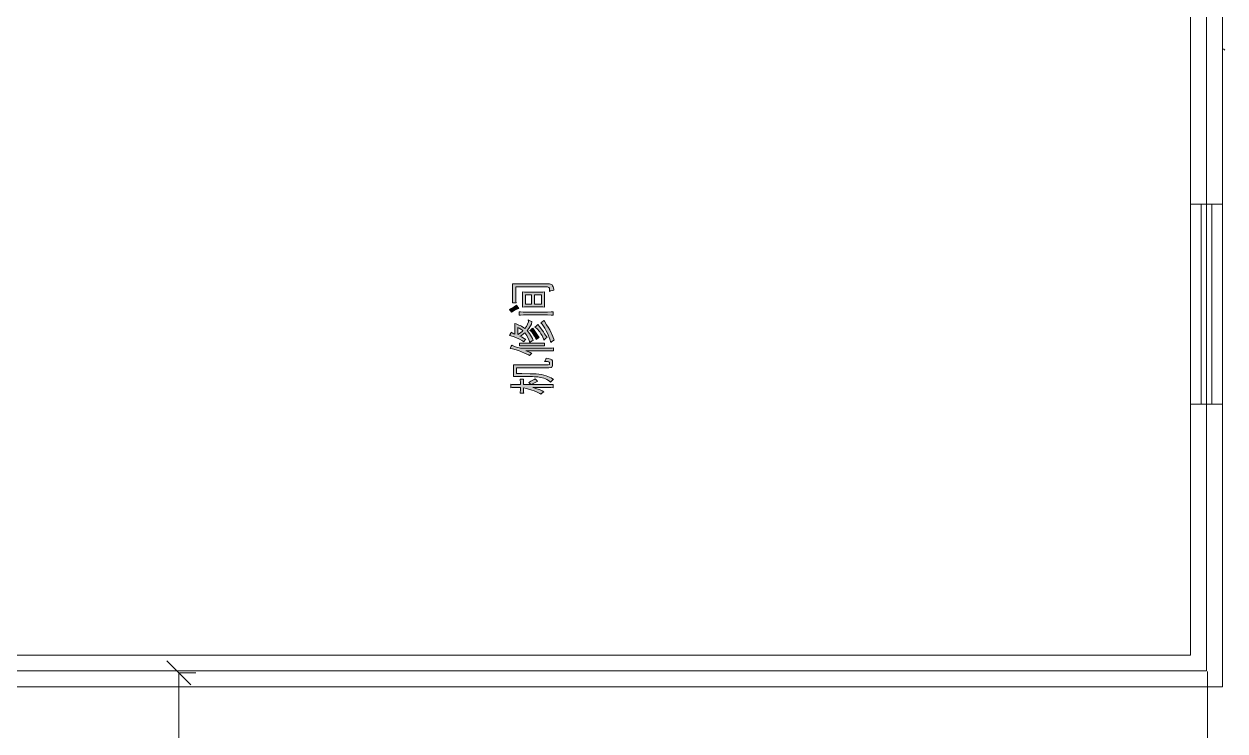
# Model space of a CAD drawing. Header units: millimetres. Extents: x 803 to 707111, y 130 to 2706464.
# Drawn here: x 659048 to 668042, y 2685161 to 2690459 of the extents above; entities that cross this region are included whole.
import ezdxf

# ---------------------------------------------------------------- set-up
doc = ezdxf.new("R2010")
doc.units = ezdxf.units.MM

msp = doc.modelspace()

# ---------------------------------------------------------------- hatches: boundary and pattern name
h = msp.add_hatch(color=0)
h.dxf.hatch_style = 2
h.paths.add_polyline_path([(662707.1, 2688512.4), (662720.8, 2688511.9), (662747.4, 2688511.1), (662760.7, 2688511.1), (662967.3, 2688511.1), (662983.1, 2688511.9), (663002.9, 2688504.6), (663006.3, 2688497.3), (663009.8, 2688489.6), (663014.9, 2688472.9), (663016.2, 2688463.8), (663007.6, 2688463.4), (662990.9, 2688459.1), (662982.7, 2688455.3), (662983.1, 2688465.6), (662981.9, 2688479.3), (662979.7, 2688482.7), (662977.6, 2688485.7), (662968.5, 2688488.7), (662961.2, 2688488.7), (662731.1, 2688488.7), (662731.1, 2688421.3), (662731.1, 2688408), (662732, 2688382.7), (662732.4, 2688370.7), (662705.8, 2688370.7), (662706.6, 2688382.7), (662707.1, 2688408), (662707.1, 2688421.3)])
h = msp.add_hatch(color=0)
h.paths.add_polyline_path([(662781.8, 2688451.8), (662795.1, 2688451), (662818.3, 2688450.5), (662828.1, 2688450.5), (662902.4, 2688450.5), (662911.4, 2688450.5), (662933.3, 2688451), (662945.8, 2688451.8), (662945.8, 2688338), (662933.3, 2688338.9), (662911, 2688339.3), (662901.1, 2688339.3), (662828.1, 2688339.3), (662818.3, 2688339.3), (662795.1, 2688338.9), (662781.8, 2688338)])
h.paths.add_polyline_path([(662923.5, 2688429.1), (662871.5, 2688429.1), (662871.5, 2688360.8), (662923.5, 2688360.8)])
h.paths.add_polyline_path([(662849.2, 2688429.1), (662804.1, 2688429.1), (662804.1, 2688360.8), (662849.2, 2688360.8)])
h = msp.add_hatch(color=0)
h.dxf.hatch_style = 2
h.paths.add_polyline_path([(662683.5, 2688320.4), (662692, 2688325.2), (662718.7, 2688341), (662736.7, 2688351.8), (662740.1, 2688345.3), (662747.9, 2688333.8), (662752.2, 2688328.2), (662738, 2688322.6), (662711.4, 2688308.4), (662698.9, 2688299.8), (662693.3, 2688306.3), (662685.6, 2688316.1)])
h = msp.add_hatch(color=0)
h.dxf.hatch_style = 2
h.paths.add_polyline_path([(663010.6, 2688276.6), (662996.5, 2688277.5), (662967.3, 2688278.8), (662951.8, 2688278.8), (662804.1, 2688278.8), (662789.5, 2688278.8), (662765, 2688277.5), (662755.2, 2688276.6), (662755.2, 2688302.4), (662765.5, 2688301.5), (662786.1, 2688301.1), (662795.9, 2688301.1), (662953.1, 2688301.1), (662967.3, 2688301.1), (662996, 2688301.5), (663010.6, 2688302.4)])
h = msp.add_hatch(color=0)
h.paths.add_polyline_path([(662695.9, 2688150.4), (662702.3, 2688145.7), (662716.5, 2688138.4), (662724.2, 2688135.8), (662724.2, 2688215.7), (662734.1, 2688211.8), (662753.4, 2688203.2), (662762.9, 2688198.9), (662772.3, 2688194.6), (662789.9, 2688183.1), (662798.5, 2688176.6), (662811.8, 2688193.4), (662824.7, 2688226.4), (662823.9, 2688242.7), (662828.6, 2688238.4), (662842.7, 2688232), (662851.8, 2688230.3), (662847.9, 2688210.5), (662829.4, 2688176.6), (662815.3, 2688162), (662832.4, 2688140.5), (662854.8, 2688103.6), (662860.3, 2688087.7), (662853.9, 2688085.6), (662841.5, 2688077), (662835, 2688071), (662831.6, 2688088.2), (662813.1, 2688125.9), (662798.5, 2688146.1), (662791.7, 2688138.8), (662773.2, 2688125.5), (662762, 2688119.1), (662772.8, 2688113.9), (662794.2, 2688102.3), (662805.4, 2688095.5), (662801.5, 2688091.6), (662794.2, 2688082.6), (662791.7, 2688077.4), (662780.5, 2688086), (662752.2, 2688101), (662735.4, 2688107.9), (662718.7, 2688114.8), (662692.5, 2688122.5), (662683.5, 2688123.8), (662686.9, 2688129.4), (662693.3, 2688142.7)])
h.paths.add_polyline_path([(662784.4, 2688162), (662775.3, 2688168), (662755.6, 2688179.2), (662745.3, 2688184.3), (662745.3, 2688131.5), (662759, 2688140.1), (662778.8, 2688155.1)])
h = msp.add_hatch(color=0)
h.dxf.hatch_style = 2
h.paths.add_polyline_path([(662895.6, 2688208), (662907.6, 2688193.4), (662928.6, 2688165), (662937.6, 2688151.7), (662946.6, 2688138.4), (662960.8, 2688117.4), (662965.5, 2688110.1), (662956.5, 2688104.5), (662944.5, 2688095), (662941.9, 2688091.2), (662938.9, 2688100.6), (662927.3, 2688124.2), (662918.7, 2688138.4), (662909.7, 2688152.1), (662887.8, 2688177), (662874.5, 2688187.8), (662882.2, 2688194.6), (662892.5, 2688204.5)])
h = msp.add_hatch(color=0)
h.dxf.hatch_style = 2
h.paths.add_polyline_path([(662941.9, 2688238.4), (662945.4, 2688231.6), (662961.2, 2688205.8), (662974.1, 2688186.5), (662986.6, 2688167.6), (663009.3, 2688118.6), (663019.2, 2688089), (663011.9, 2688087.3), (662999.5, 2688079.1), (662993.9, 2688073.1), (662986.1, 2688098.5), (662968.5, 2688142.7), (662958.7, 2688161.2), (662948.8, 2688180), (662928.6, 2688209.2), (662917.9, 2688219.1), (662926.5, 2688224.7), (662938.1, 2688234.1)])
h = msp.add_hatch(color=0)
h.dxf.hatch_style = 2
h.paths.add_polyline_path([(662857.3, 2688180.9), (662863.8, 2688171.5), (662888.3, 2688135.8), (662906.7, 2688110.1), (662901.1, 2688107.5), (662890, 2688099.3), (662884.4, 2688094.6), (662871.5, 2688121.2), (662847.9, 2688155.6), (662836.3, 2688162.9), (662843.6, 2688168), (662853.9, 2688177)])
h = msp.add_hatch(color=0)
h.dxf.hatch_style = 2
h.paths.add_polyline_path([(662700.2, 2688053.8), (662703.6, 2688050), (662736.7, 2688038.4), (662766.3, 2688030.6), (662947.5, 2688030.6), (662969.8, 2688030.6), (663002, 2688031.1), (663011.9, 2688031.5), (663011.9, 2688010), (662997.7, 2688010.9), (662967.7, 2688011.3), (662951.8, 2688011.3), (662805.4, 2688011.3), (662814.8, 2688008.7), (662838, 2687998.4), (662851.8, 2687991.1), (662848.3, 2687989), (662838.5, 2687980.4), (662832.4, 2687974.4), (662826, 2687979.1), (662796.4, 2687993.7), (662773.2, 2688002.7), (662750, 2688012.2), (662707.1, 2688024.6), (662687.8, 2688028.1), (662690.3, 2688031.9), (662696.8, 2688045.2)])
h = msp.add_hatch(color=0)
h.dxf.hatch_style = 2
h.paths.add_polyline_path([(662759, 2688068.4), (662766.8, 2688068), (662784.4, 2688067.6), (662794.2, 2688067.6), (662913.6, 2688067.6), (662923, 2688067.6), (662938.9, 2688068), (662945.8, 2688068.4), (662945.8, 2688047.4), (662938.1, 2688047.8), (662922.2, 2688048.2), (662913.6, 2688048.2), (662794.2, 2688048.2), (662785.2, 2688048.2), (662767.6, 2688047.8), (662759, 2688047.4)])
h = msp.add_hatch(color=0)
h.dxf.hatch_style = 2
h.paths.add_polyline_path([(662713.1, 2687905.7), (662732.4, 2687905.3), (662766.3, 2687904.4), (662780.5, 2687904.4), (662963, 2687904.4), (662972, 2687904.4), (662981.9, 2687907.8), (662982.7, 2687911.3), (662983.1, 2687914.7), (662983.6, 2687920.3), (662983.1, 2687922.4), (662982.7, 2687925), (662978, 2687928), (662973.3, 2687928.9), (662969, 2687929.7), (662955.2, 2687930.6), (662945.8, 2687930.6), (662949.7, 2687935.3), (662955.2, 2687947.3), (662957.4, 2687954.2), (662972, 2687951.6), (662991.7, 2687947.3), (662996.5, 2687945.2), (663001.6, 2687942.6), (663006.3, 2687935.3), (663006.3, 2687930.6), (663006.3, 2687907), (663006.3, 2687900.1), (663002.5, 2687890.2), (662998.6, 2687887.2), (662994.7, 2687884.2), (662978.8, 2687881.7), (662967.3, 2687882.1), (662736.7, 2687882.1), (662736.7, 2687839.6), (662776.6, 2687839.6), (662838.9, 2687838.7), (662861.2, 2687837.9), (662883.1, 2687837), (662923, 2687831.8), (662941.1, 2687827.6), (662959.1, 2687823.3), (662995.2, 2687806.9), (663013.2, 2687794.5), (663009.3, 2687791.9), (662997.7, 2687781.6), (662990.9, 2687774.3), (662983.1, 2687782), (662964.2, 2687794.9), (662953.1, 2687799.6), (662941.9, 2687804.4), (662918.7, 2687810.8), (662906.7, 2687812.5), (662894.7, 2687814.2), (662869.4, 2687816.4), (662856.1, 2687816.8), (662842.7, 2687817.7), (662809.3, 2687818.1), (662788.6, 2687818.1), (662767.6, 2687818.1), (662729.8, 2687817.7), (662713.1, 2687816.8)])
h = msp.add_hatch(color=0)
h.dxf.hatch_style = 2
h.paths.add_polyline_path([(662828.1, 2687773), (662843.6, 2687782), (662867.2, 2687795.8), (662875.8, 2687800.1), (662880.1, 2687796.2), (662889.1, 2687786.8), (662893.8, 2687781.2), (662884.8, 2687777.7), (662860.3, 2687765.7), (662844.9, 2687757.6), (662947.5, 2687757.6), (662961.2, 2687757.6), (662993, 2687758), (663010.6, 2687758.4), (663010.6, 2687734), (662993, 2687734.4), (662961.2, 2687734.8), (662947.5, 2687734.8), (662857.3, 2687734.8), (662868.1, 2687732.2), (662888.3, 2687725.8), (662897.7, 2687722.8), (662907.1, 2687719.4), (662928.6, 2687709.9), (662940.2, 2687703.5), (662933.3, 2687698.3), (662922.2, 2687689.3), (662917.9, 2687685.4), (662911.4, 2687690.2), (662887, 2687701.8), (662868.9, 2687709.1), (662850.5, 2687716.4), (662809.7, 2687727.5), (662787.4, 2687731.8), (662787.4, 2687724.9), (662787.4, 2687717.2), (662788.6, 2687701.3), (662789.9, 2687693.6), (662763.3, 2687693.6), (662764.2, 2687701.3), (662765, 2687716.4), (662765, 2687723.7), (662765, 2687734.8), (662736.7, 2687734.8), (662725.5, 2687734.8), (662704.5, 2687734.4), (662694.6, 2687734), (662694.6, 2687759.7), (662701.5, 2687758.4), (662722.5, 2687757.6), (662736.7, 2687757.6), (662765, 2687757.6), (662765, 2687770), (662765, 2687776), (662764.2, 2687790.2), (662763.3, 2687797.9), (662788.6, 2687797.9), (662788.2, 2687785.5), (662787.4, 2687765.3), (662787.4, 2687757.6), (662843.6, 2687757.6), (662840.2, 2687761), (662832.4, 2687768.7)])

# ---------------------------------------------------------------- linework, layer by layer
at = {"color": 0, "lineweight": 0}
for points in [[(667904.3, 2685610.8), (667904.3, 2700609.6)], [(667784.5, 2692610.4), (667784.5, 2685730.6)], [(668024.5, 2692610.4), (668024.5, 2685491.1)], [(667904.3, 2690447.4), (667904.3, 2690449.6)], [(667904.3, 2690227.6), (667904.3, 2690427.2)], [(668042.1, 2690263.2), (668032.2, 2690273.1)], [(667904.3, 2690205.3), (667904.3, 2690207.4)], [(667904.3, 2689985.4), (667904.3, 2690185.5)], [(667904.3, 2689963.5), (667904.3, 2689965.3)], [(667904.3, 2689743.3), (667904.3, 2689943.4)], [(667904.3, 2689721.4), (667904.3, 2689723.5)], [(667904.3, 2689501.6), (667904.3, 2689701.6)], [(667904.3, 2689479.7), (667904.3, 2689481.4)], [(667904.3, 2689259.4), (667904.3, 2689459.5)], [(667904.3, 2689237.5), (667904.3, 2689239.7)], [(667904.3, 2689017.7), (667904.3, 2689217.3)], [(667784.5, 2687960.6), (667784.5, 2689160.7)], [(667784.5, 2689110.4), (668024.5, 2689110.4)], [(667784.5, 2687610.7), (667784.5, 2689110.4)], [(667784.5, 2689010.4), (667784.5, 2689110.4)], [(667864.4, 2689110.4), (667864.4, 2687610.7)], [(667944.2, 2689110.4), (667944.2, 2687610.7)], [(668024.5, 2687960.6), (668024.5, 2689160.7)], [(668024.5, 2687610.7), (668024.5, 2689110.4)], [(668024.5, 2689010.4), (668024.5, 2689110.4)], [(667904.3, 2688995.4), (667904.3, 2688997.5)], [(667904.3, 2688775.5), (667904.3, 2688975.6)], [(667904.3, 2688753.6), (667904.3, 2688755.4)], [(667904.3, 2688533.4), (667904.3, 2688733.5)], [(667904.3, 2688511.5), (667904.3, 2688513.6)], [(667904.3, 2688291.7), (667904.3, 2688491.7)], [(667904.3, 2688269.8), (667904.3, 2688271.5)], [(667904.3, 2688049.5), (667904.3, 2688249.6)], [(667904.3, 2688027.6), (667904.3, 2688029.8)], [(667904.3, 2687807.8), (667904.3, 2688007.4)], [(667904.3, 2687785.5), (667904.3, 2687787.6)], [(667904.3, 2687565.7), (667904.3, 2687765.7)], [(667784.5, 2687610.7), (668024.5, 2687610.7)], [(667904.3, 2687543.8), (667904.3, 2687545.5)], [(667904.3, 2687323.5), (667904.3, 2687523.6)], [(667904.3, 2687301.6), (667904.3, 2687303.8)], [(667904.3, 2687081.8), (667904.3, 2687281.9)], [(667904.3, 2687059.9), (667904.3, 2687061.6)], [(667904.3, 2686839.6), (667904.3, 2687039.7)], [(667904.3, 2686817.7), (667904.3, 2686819.9)], [(667904.3, 2686597.9), (667904.3, 2686797.6)], [(667904.3, 2686575.6), (667904.3, 2686577.7)], [(667904.3, 2686355.8), (667904.3, 2686555.8)], [(667904.3, 2686333.9), (667904.3, 2686335.6)], [(667904.3, 2686113.6), (667904.3, 2686313.7)], [(667904.3, 2686091.7), (667904.3, 2686093.9)], [(667904.3, 2685871.9), (667904.3, 2686072)], [(667904.3, 2685850), (667904.3, 2685851.7)], [(667904.3, 2685610.8), (667904.3, 2685829.8)], [(658025.1, 2685730.6), (667784.5, 2685730.6)], [(660297.6, 2685506.9), (660117.7, 2685686.8)], [(667904.3, 2685610.8), (657905.3, 2685610.8)], [(659054.2, 2685610.8), (659254.3, 2685610.8)], [(659274, 2685610.8), (659276.2, 2685610.8)], [(659295.9, 2685610.8), (659496, 2685610.8)], [(659516.2, 2685610.8), (659517.9, 2685610.8)], [(659538.1, 2685610.8), (659738.2, 2685610.8)], [(659757.9, 2685610.8), (659760.1, 2685610.8)], [(659780.2, 2685610.8), (659979.9, 2685610.8)], [(660000.1, 2685610.8), (660002.2, 2685610.8)], [(660022, 2685610.8), (660222, 2685610.8)], [(660334.9, 2685596.7), (660205.3, 2685596.7)], [(660207.9, 2681597.8), (660207.9, 2685596.7)], [(660242.2, 2685610.8), (660243.9, 2685610.8)], [(660264.1, 2685610.8), (660464.2, 2685610.8)], [(660483.9, 2685610.8), (660486.1, 2685610.8)], [(660505.8, 2685610.8), (660705.9, 2685610.8)], [(660726.1, 2685610.8), (660727.8, 2685610.8)], [(660748, 2685610.8), (660948, 2685610.8)], [(660967.8, 2685610.8), (660969.9, 2685610.8)], [(660990.1, 2685610.8), (661189.8, 2685610.8)], [(661209.9, 2685610.8), (661212.1, 2685610.8)], [(661231.8, 2685610.8), (661431.9, 2685610.8)], [(661452.1, 2685610.8), (661453.8, 2685610.8)], [(661474, 2685610.8), (661674.1, 2685610.8)], [(661693.8, 2685610.8), (661696, 2685610.8)], [(661715.7, 2685610.8), (661915.8, 2685610.8)], [(661936, 2685610.8), (661937.7, 2685610.8)], [(661957.9, 2685610.8), (662157.9, 2685610.8)], [(662177.7, 2685610.8), (662179.8, 2685610.8)], [(662200, 2685610.8), (662399.7, 2685610.8)], [(662419.8, 2685610.8), (662422, 2685610.8)], [(662441.7, 2685610.8), (662641.8, 2685610.8)], [(662662, 2685610.8), (662663.7, 2685610.8)], [(662683.9, 2685610.8), (662884, 2685610.8)], [(662903.7, 2685610.8), (662905.9, 2685610.8)], [(662925.6, 2685610.8), (663125.7, 2685610.8)], [(663145.9, 2685610.8), (663147.6, 2685610.8)], [(663167.8, 2685610.8), (663367.8, 2685610.8)], [(663387.6, 2685610.8), (663389.7, 2685610.8)], [(663409.9, 2685610.8), (663609.6, 2685610.8)], [(663629.7, 2685610.8), (663631.9, 2685610.8)], [(663651.6, 2685610.8), (663851.7, 2685610.8)], [(663871.9, 2685610.8), (663873.6, 2685610.8)], [(663893.8, 2685610.8), (664093.9, 2685610.8)], [(664113.6, 2685610.8), (664115.8, 2685610.8)], [(664135.5, 2685610.8), (664335.6, 2685610.8)], [(664355.8, 2685610.8), (664357.5, 2685610.8)], [(664377.7, 2685610.8), (664577.7, 2685610.8)], [(664597.5, 2685610.8), (664599.6, 2685610.8)], [(664619.8, 2685610.8), (664819.4, 2685610.8)], [(664839.6, 2685610.8), (664841.8, 2685610.8)], [(664861.5, 2685610.8), (665061.6, 2685610.8)], [(665081.8, 2685610.8), (665083.5, 2685610.8)], [(665103.7, 2685610.8), (665303.7, 2685610.8)], [(665323.5, 2685610.8), (665325.6, 2685610.8)], [(665345.4, 2685610.8), (665545.5, 2685610.8)], [(665565.6, 2685610.8), (665567.4, 2685610.8)], [(665587.5, 2685610.8), (665787.6, 2685610.8)], [(665807.4, 2685610.8), (665809.5, 2685610.8)], [(665829.7, 2685610.8), (666029.3, 2685610.8)], [(666049.5, 2685610.8), (666051.7, 2685610.8)], [(666071.4, 2685610.8), (666271.5, 2685610.8)], [(666291.7, 2685610.8), (666293.4, 2685610.8)], [(666313.6, 2685610.8), (666513.6, 2685610.8)], [(666533.4, 2685610.8), (666535.5, 2685610.8)], [(666555.3, 2685610.8), (666755.4, 2685610.8)], [(666775.5, 2685610.8), (666777.3, 2685610.8)], [(666797.4, 2685610.8), (666997.5, 2685610.8)], [(667017.3, 2685610.8), (667019.4, 2685610.8)], [(667039.6, 2685610.8), (667239.2, 2685610.8)], [(667259.4, 2685610.8), (667261.6, 2685610.8)], [(667281.3, 2685610.8), (667481.4, 2685610.8)], [(667501.6, 2685610.8), (667503.3, 2685610.8)], [(667523.5, 2685610.8), (667723.5, 2685610.8)], [(667743.3, 2685610.8), (667745.4, 2685610.8)], [(667765.2, 2685610.8), (667904.3, 2685610.8)], [(667912.4, 2685606.6), (667912.4, 2683282.1)], [(657785.1, 2685491.1), (668024.5, 2685491.1)]]:
    msp.add_lwpolyline(points, dxfattribs=at)
for points in [[(662707.1, 2688512.4), (662720.8, 2688511.9), (662747.4, 2688511.1), (662760.7, 2688511.1), (662967.3, 2688511.1), (662983.1, 2688511.9), (663002.9, 2688504.6), (663006.3, 2688497.3), (663009.8, 2688489.6), (663014.9, 2688472.9), (663016.2, 2688463.8), (663007.6, 2688463.4), (662990.9, 2688459.1), (662982.7, 2688455.3), (662983.1, 2688465.6), (662981.9, 2688479.3), (662979.7, 2688482.7), (662977.6, 2688485.7), (662968.5, 2688488.7), (662961.2, 2688488.7), (662731.1, 2688488.7), (662731.1, 2688421.3), (662731.1, 2688408), (662732, 2688382.7), (662732.4, 2688370.7), (662705.8, 2688370.7), (662706.6, 2688382.7), (662707.1, 2688408), (662707.1, 2688421.3)], [(662781.8, 2688451.8), (662795.1, 2688451), (662818.3, 2688450.5), (662828.1, 2688450.5), (662902.4, 2688450.5), (662911.4, 2688450.5), (662933.3, 2688451), (662945.8, 2688451.8), (662945.8, 2688338), (662933.3, 2688338.9), (662911, 2688339.3), (662901.1, 2688339.3), (662828.1, 2688339.3), (662818.3, 2688339.3), (662795.1, 2688338.9), (662781.8, 2688338)], [(662849.2, 2688429.1), (662804.1, 2688429.1), (662804.1, 2688360.8), (662849.2, 2688360.8)], [(662923.5, 2688429.1), (662871.5, 2688429.1), (662871.5, 2688360.8), (662923.5, 2688360.8)], [(662683.5, 2688320.4), (662692, 2688325.2), (662718.7, 2688341), (662736.7, 2688351.8), (662740.1, 2688345.3), (662747.9, 2688333.8), (662752.2, 2688328.2), (662738, 2688322.6), (662711.4, 2688308.4), (662698.9, 2688299.8), (662693.3, 2688306.3), (662685.6, 2688316.1)], [(663010.6, 2688276.6), (662996.5, 2688277.5), (662967.3, 2688278.8), (662951.8, 2688278.8), (662804.1, 2688278.8), (662789.5, 2688278.8), (662765, 2688277.5), (662755.2, 2688276.6), (662755.2, 2688302.4), (662765.5, 2688301.5), (662786.1, 2688301.1), (662795.9, 2688301.1), (662953.1, 2688301.1), (662967.3, 2688301.1), (662996, 2688301.5), (663010.6, 2688302.4)], [(662695.9, 2688150.4), (662702.3, 2688145.7), (662716.5, 2688138.4), (662724.2, 2688135.8), (662724.2, 2688215.7), (662734.1, 2688211.8), (662753.4, 2688203.2), (662762.9, 2688198.9), (662772.3, 2688194.6), (662789.9, 2688183.1), (662798.5, 2688176.6), (662811.8, 2688193.4), (662824.7, 2688226.4), (662823.9, 2688242.7), (662828.6, 2688238.4), (662842.7, 2688232), (662851.8, 2688230.3), (662847.9, 2688210.5), (662829.4, 2688176.6), (662815.3, 2688162), (662832.4, 2688140.5), (662854.8, 2688103.6), (662860.3, 2688087.7), (662853.9, 2688085.6), (662841.5, 2688077), (662835, 2688071), (662831.6, 2688088.2), (662813.1, 2688125.9), (662798.5, 2688146.1), (662791.7, 2688138.8), (662773.2, 2688125.5), (662762, 2688119.1), (662772.8, 2688113.9), (662794.2, 2688102.3), (662805.4, 2688095.5), (662801.5, 2688091.6), (662794.2, 2688082.6), (662791.7, 2688077.4), (662780.5, 2688086), (662752.2, 2688101), (662735.4, 2688107.9), (662718.7, 2688114.8), (662692.5, 2688122.5), (662683.5, 2688123.8), (662686.9, 2688129.4), (662693.3, 2688142.7)], [(662895.6, 2688208), (662907.6, 2688193.4), (662928.6, 2688165), (662937.6, 2688151.7), (662946.6, 2688138.4), (662960.8, 2688117.4), (662965.5, 2688110.1), (662956.5, 2688104.5), (662944.5, 2688095), (662941.9, 2688091.2), (662938.9, 2688100.6), (662927.3, 2688124.2), (662918.7, 2688138.4), (662909.7, 2688152.1), (662887.8, 2688177), (662874.5, 2688187.8), (662882.2, 2688194.6), (662892.5, 2688204.5)], [(662941.9, 2688238.4), (662945.4, 2688231.6), (662961.2, 2688205.8), (662974.1, 2688186.5), (662986.6, 2688167.6), (663009.3, 2688118.6), (663019.2, 2688089), (663011.9, 2688087.3), (662999.5, 2688079.1), (662993.9, 2688073.1), (662986.1, 2688098.5), (662968.5, 2688142.7), (662958.7, 2688161.2), (662948.8, 2688180), (662928.6, 2688209.2), (662917.9, 2688219.1), (662926.5, 2688224.7), (662938.1, 2688234.1)], [(662784.4, 2688162), (662775.3, 2688168), (662755.6, 2688179.2), (662745.3, 2688184.3), (662745.3, 2688131.5), (662759, 2688140.1), (662778.8, 2688155.1)], [(662857.3, 2688180.9), (662863.8, 2688171.5), (662888.3, 2688135.8), (662906.7, 2688110.1), (662901.1, 2688107.5), (662890, 2688099.3), (662884.4, 2688094.6), (662871.5, 2688121.2), (662847.9, 2688155.6), (662836.3, 2688162.9), (662843.6, 2688168), (662853.9, 2688177)], [(662700.2, 2688053.8), (662703.6, 2688050), (662736.7, 2688038.4), (662766.3, 2688030.6), (662947.5, 2688030.6), (662969.8, 2688030.6), (663002, 2688031.1), (663011.9, 2688031.5), (663011.9, 2688010), (662997.7, 2688010.9), (662967.7, 2688011.3), (662951.8, 2688011.3), (662805.4, 2688011.3), (662814.8, 2688008.7), (662838, 2687998.4), (662851.8, 2687991.1), (662848.3, 2687989), (662838.5, 2687980.4), (662832.4, 2687974.4), (662826, 2687979.1), (662796.4, 2687993.7), (662773.2, 2688002.7), (662750, 2688012.2), (662707.1, 2688024.6), (662687.8, 2688028.1), (662690.3, 2688031.9), (662696.8, 2688045.2)], [(662759, 2688068.4), (662766.8, 2688068), (662784.4, 2688067.6), (662794.2, 2688067.6), (662913.6, 2688067.6), (662923, 2688067.6), (662938.9, 2688068), (662945.8, 2688068.4), (662945.8, 2688047.4), (662938.1, 2688047.8), (662922.2, 2688048.2), (662913.6, 2688048.2), (662794.2, 2688048.2), (662785.2, 2688048.2), (662767.6, 2688047.8), (662759, 2688047.4)], [(662713.1, 2687905.7), (662732.4, 2687905.3), (662766.3, 2687904.4), (662780.5, 2687904.4), (662963, 2687904.4), (662972, 2687904.4), (662981.9, 2687907.8), (662982.7, 2687911.3), (662983.1, 2687914.7), (662983.6, 2687920.3), (662983.1, 2687922.4), (662982.7, 2687925), (662978, 2687928), (662973.3, 2687928.9), (662969, 2687929.7), (662955.2, 2687930.6), (662945.8, 2687930.6), (662949.7, 2687935.3), (662955.2, 2687947.3), (662957.4, 2687954.2), (662972, 2687951.6), (662991.7, 2687947.3), (662996.5, 2687945.2), (663001.6, 2687942.6), (663006.3, 2687935.3), (663006.3, 2687930.6), (663006.3, 2687907), (663006.3, 2687900.1), (663002.5, 2687890.2), (662998.6, 2687887.2), (662994.7, 2687884.2), (662978.8, 2687881.7), (662967.3, 2687882.1), (662736.7, 2687882.1), (662736.7, 2687839.6), (662776.6, 2687839.6), (662838.9, 2687838.7), (662861.2, 2687837.9), (662883.1, 2687837), (662923, 2687831.8), (662941.1, 2687827.6), (662959.1, 2687823.3), (662995.2, 2687806.9), (663013.2, 2687794.5), (663009.3, 2687791.9), (662997.7, 2687781.6), (662990.9, 2687774.3), (662983.1, 2687782), (662964.2, 2687794.9), (662953.1, 2687799.6), (662941.9, 2687804.4), (662918.7, 2687810.8), (662906.7, 2687812.5), (662894.7, 2687814.2), (662869.4, 2687816.4), (662856.1, 2687816.8), (662842.7, 2687817.7), (662809.3, 2687818.1), (662788.6, 2687818.1), (662767.6, 2687818.1), (662729.8, 2687817.7), (662713.1, 2687816.8)], [(662828.1, 2687773), (662843.6, 2687782), (662867.2, 2687795.8), (662875.8, 2687800.1), (662880.1, 2687796.2), (662889.1, 2687786.8), (662893.8, 2687781.2), (662884.8, 2687777.7), (662860.3, 2687765.7), (662844.9, 2687757.6), (662947.5, 2687757.6), (662961.2, 2687757.6), (662993, 2687758), (663010.6, 2687758.4), (663010.6, 2687734), (662993, 2687734.4), (662961.2, 2687734.8), (662947.5, 2687734.8), (662857.3, 2687734.8), (662868.1, 2687732.2), (662888.3, 2687725.8), (662897.7, 2687722.8), (662907.1, 2687719.4), (662928.6, 2687709.9), (662940.2, 2687703.5), (662933.3, 2687698.3), (662922.2, 2687689.3), (662917.9, 2687685.4), (662911.4, 2687690.2), (662887, 2687701.8), (662868.9, 2687709.1), (662850.5, 2687716.4), (662809.7, 2687727.5), (662787.4, 2687731.8), (662787.4, 2687724.9), (662787.4, 2687717.2), (662788.6, 2687701.3), (662789.9, 2687693.6), (662763.3, 2687693.6), (662764.2, 2687701.3), (662765, 2687716.4), (662765, 2687723.7), (662765, 2687734.8), (662736.7, 2687734.8), (662725.5, 2687734.8), (662704.5, 2687734.4), (662694.6, 2687734), (662694.6, 2687759.7), (662701.5, 2687758.4), (662722.5, 2687757.6), (662736.7, 2687757.6), (662765, 2687757.6), (662765, 2687770), (662765, 2687776), (662764.2, 2687790.2), (662763.3, 2687797.9), (662788.6, 2687797.9), (662788.2, 2687785.5), (662787.4, 2687765.3), (662787.4, 2687757.6), (662843.6, 2687757.6), (662840.2, 2687761), (662832.4, 2687768.7)]]:
    msp.add_lwpolyline(points, close=True, dxfattribs=at)

doc.saveas('drawing.dxf')
